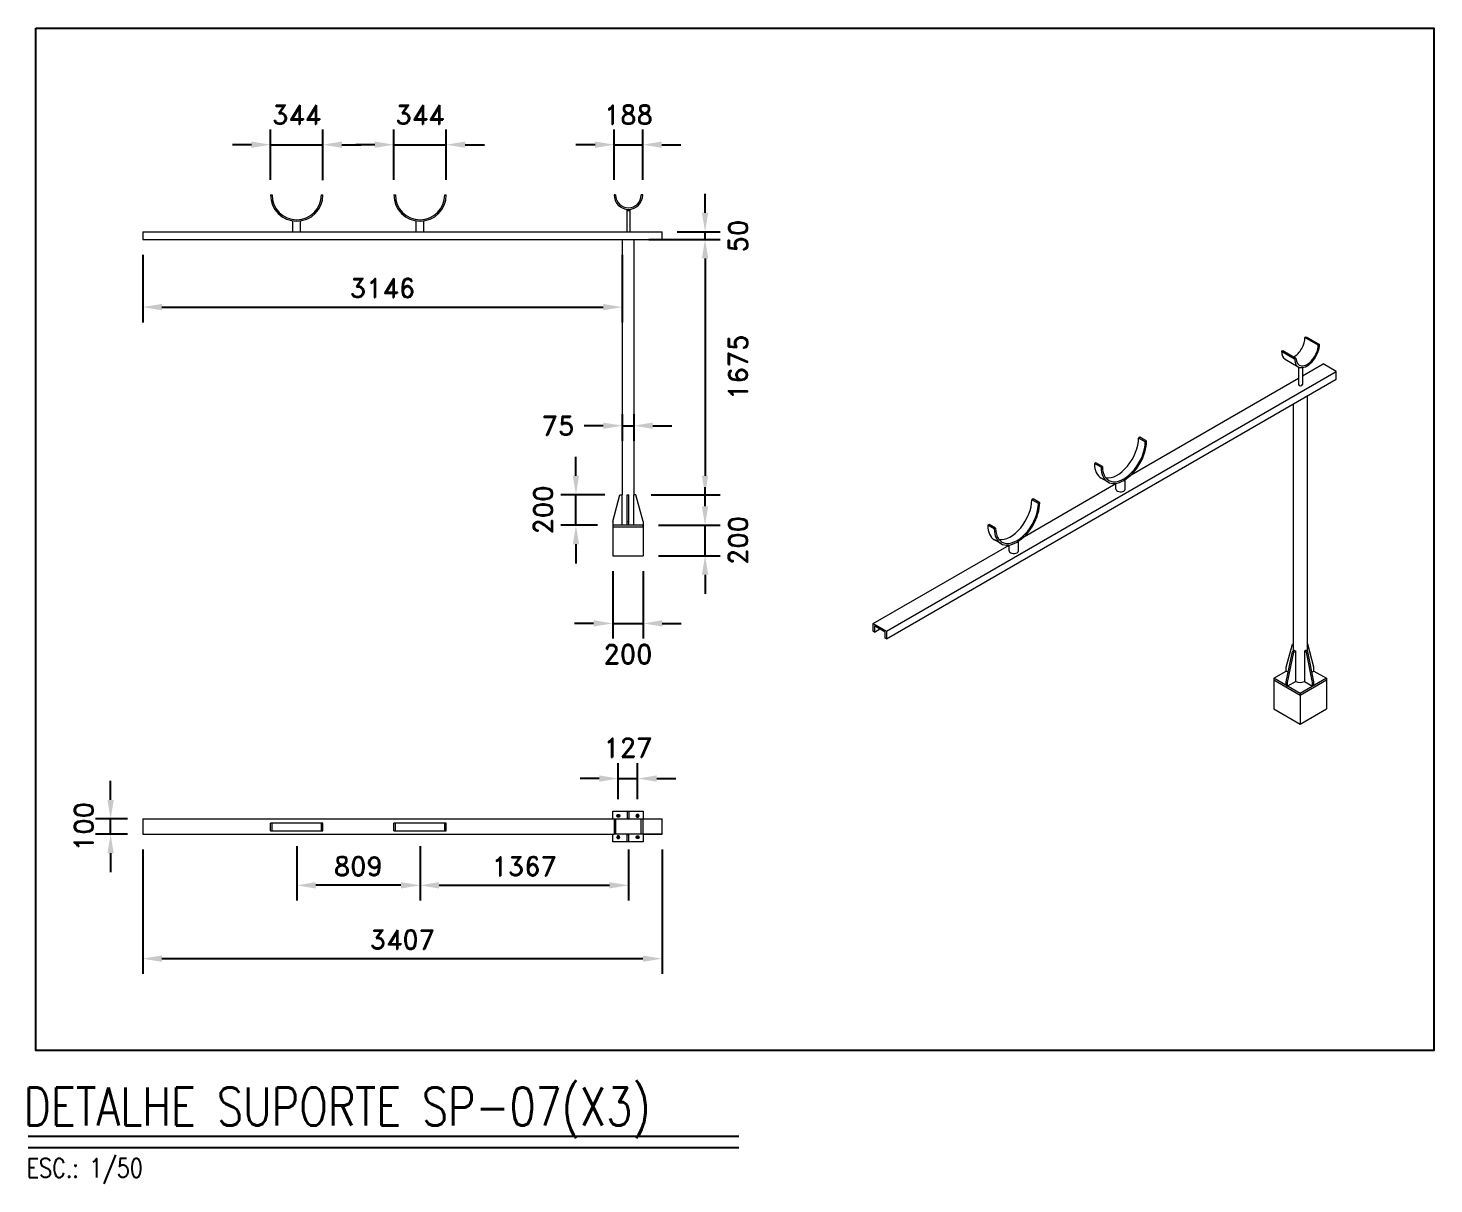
# Model space of a CAD drawing. Header units: millimetres. Extents: x -312439 to 477422, y -331570 to 212570.
# Drawn here: x 459589 to 468812, y 51820 to 59402 of the extents above; entities that cross this region are included whole.
import ezdxf
from ezdxf.enums import TextEntityAlignment as Align

# ---------------------------------------------------------------- set-up
doc = ezdxf.new("R2010")
doc.units = ezdxf.units.MM
for name, color, linetype in [('1', 7, 'Continuous'), ('2', 2, 'Continuous'), ('4', 4, 'Continuous')]:
    doc.layers.add(name, color=color, linetype=linetype)
doc.styles.add('ROMAND', font='ROMAND.SHX')
doc.styles.add('ROMANS', font='romans.shx', dxfattribs={"height": 187.5})
doc.dimstyles.new('1-50 (MILIMETRO)', dxfattribs={"dimscale": 0, "dimtxt": 125, "dimasz": 125, "dimexe": 100, "dimexo": 100, "dimgap": 50, "dimtad": 0, "dimdec": 0, "dimzin": 0, "dimdsep": 46, "dimtxsty": 'ROMAND', "dimcen": -390, "dimclrd": 1, "dimclre": 1, "dimclrt": 3, "dimadec": 0, "dimazin": 0, "dimtfac": 1, "dimtdec": 0, "dimtix": 1, "dimtmove": 2, "dimatfit": 2, "dimfxl": 1, "dimtvp": 1, "dimtolj": 1, "dimtzin": 0, "dimarcsym": 0})

# ---------------------------------------------------------------- blocks, each defined once
blk = doc.blocks.new('*D397')
at = {"color": 1, "lineweight": -2, "transparency": 16777216}
for p, q in [((461179.3, 58407.2), (461179.3, 58737.1)), ((461523.1, 58405.5), (461523.1, 58737.1)), ((461054.3, 58637.1), (460929.3, 58637.1)), ((461179.3, 58637.1), (461523.1, 58637.1)), ((461648.1, 58637.1), (461773.1, 58637.1))]:
    blk.add_line(p, q, dxfattribs=at)
at = {"color": 1, "transparency": 16777216}
for points in [[(461054.3, 58657.9), (461054.3, 58616.2), (461179.3, 58637.1)], [(461648.1, 58657.9), (461648.1, 58616.2), (461523.1, 58637.1)]]:
    blk.add_solid(points, dxfattribs=at)
at = {"layer": 'Defpoints', "color": 0, "transparency": 16777216}
for p in [(461523.1, 58637.1), (461179.3, 58307.2), (461523.1, 58305.5)]:
    blk.add_point(p, dxfattribs=at)
at = {"color": 3, "transparency": 16777216, "insert": (461351.2, 58833.7), "char_height": 125, "attachment_point": 5, "style": 'ROMAND'}
blk.add_mtext('\\A1;344', dxfattribs=at)
blk = doc.blocks.new('*D398')
at = {"color": 1, "lineweight": -2, "transparency": 16777216}
for p, q in [((461988.5, 58407.2), (461988.5, 58737.1)), ((462332.3, 58407.2), (462332.3, 58737.1)), ((461863.5, 58637.1), (461738.5, 58637.1)), ((461988.5, 58637.1), (462332.3, 58637.1)), ((462457.3, 58637.1), (462582.3, 58637.1))]:
    blk.add_line(p, q, dxfattribs=at)
at = {"color": 1, "transparency": 16777216}
for points in [[(461863.5, 58657.9), (461863.5, 58616.2), (461988.5, 58637.1)], [(462457.3, 58657.9), (462457.3, 58616.2), (462332.3, 58637.1)]]:
    blk.add_solid(points, dxfattribs=at)
at = {"layer": 'Defpoints', "color": 0, "transparency": 16777216}
for p in [(462332.3, 58637.1), (461988.5, 58307.2), (462332.3, 58307.2)]:
    blk.add_point(p, dxfattribs=at)
at = {"color": 3, "transparency": 16777216, "insert": (462160.4, 58833.7), "char_height": 125, "attachment_point": 5, "style": 'ROMAND'}
blk.add_mtext('\\A1;344', dxfattribs=at)
blk = doc.blocks.new('*D399')
at = {"color": 1, "lineweight": -2, "transparency": 16777216}
for p, q in [((463433.3, 58407.2), (463433.3, 58737.1)), ((463621.6, 58407.2), (463621.6, 58737.1)), ((463308.3, 58637.1), (463183.3, 58637.1)), ((463433.3, 58637.1), (463621.6, 58637.1)), ((463746.6, 58637.1), (463871.6, 58637.1))]:
    blk.add_line(p, q, dxfattribs=at)
at = {"color": 1, "transparency": 16777216}
for points in [[(463308.3, 58657.9), (463308.3, 58616.2), (463433.3, 58637.1)], [(463746.6, 58657.9), (463746.6, 58616.2), (463621.6, 58637.1)]]:
    blk.add_solid(points, dxfattribs=at)
at = {"layer": 'Defpoints', "color": 0, "transparency": 16777216}
for p in [(463621.6, 58637.1), (463433.3, 58307.2), (463621.6, 58307.2)]:
    blk.add_point(p, dxfattribs=at)
at = {"color": 3, "transparency": 16777216, "insert": (463527.4, 58833.7), "char_height": 125, "attachment_point": 5, "style": 'ROMAND'}
blk.add_mtext('\\A1;188', dxfattribs=at)
blk = doc.blocks.new('*D400')
at = {"color": 1, "lineweight": -2, "transparency": 16777216}
for p, q in [((464030.2, 58190.7), (464030.2, 58315.7)), ((463848, 58065.7), (464130.2, 58065.7)), ((463848, 58015.7), (464130.2, 58015.7)), ((464030.2, 58015.7), (464030.2, 58065.7)), ((464030.2, 57890.7), (464030.2, 57765.7))]:
    blk.add_line(p, q, dxfattribs=at)
at = {"color": 1, "transparency": 16777216}
for points in [[(464009.4, 58190.7), (464051, 58190.7), (464030.2, 58065.7)], [(464009.4, 57890.7), (464051, 57890.7), (464030.2, 58015.7)]]:
    blk.add_solid(points, dxfattribs=at)
at = {"layer": 'Defpoints', "color": 0, "transparency": 16777216}
for p in [(463748, 58065.7), (463748, 58015.7), (464030.2, 58065.7)]:
    blk.add_point(p, dxfattribs=at)
at = {"color": 3, "transparency": 16777216, "insert": (464246.7, 58037.7), "char_height": 125, "attachment_point": 5, "rotation": 90, "style": 'ROMAND'}
blk.add_mtext('\\A1;50', dxfattribs=at)
blk = doc.blocks.new('*D401')
at = {"color": 1, "lineweight": -2, "transparency": 16777216}
for p, q in [((460341.4, 57915.7), (460341.4, 57471.7)), ((463486.9, 57915.7), (463486.9, 57471.7)), ((460466.4, 57571.7), (463361.9, 57571.7))]:
    blk.add_line(p, q, dxfattribs=at)
at = {"color": 1, "transparency": 16777216}
for points in [[(460466.4, 57592.6), (460466.4, 57550.9), (460341.4, 57571.7)], [(463361.9, 57592.6), (463361.9, 57550.9), (463486.9, 57571.7)]]:
    blk.add_solid(points, dxfattribs=at)
at = {"layer": 'Defpoints', "color": 0, "transparency": 16777216}
for p in [(460341.4, 58015.7), (463486.9, 58015.7), (463486.9, 57571.7)]:
    blk.add_point(p, dxfattribs=at)
at = {"color": 3, "transparency": 16777216, "insert": (461914.2, 57696.7), "char_height": 125, "attachment_point": 5, "style": 'ROMAND'}
blk.add_mtext('\\A1;3146', dxfattribs=at)
blk = doc.blocks.new('*D402')
at = {"color": 1, "lineweight": -2, "transparency": 16777216}
for p, q in [((463486.9, 56868.6), (463486.9, 56693.5)), ((463561.9, 56868.6), (463561.9, 56693.5)), ((463361.9, 56793.5), (463236.9, 56793.5)), ((463486.9, 56793.5), (463561.9, 56793.5)), ((463686.9, 56793.5), (463811.9, 56793.5))]:
    blk.add_line(p, q, dxfattribs=at)
at = {"color": 1, "transparency": 16777216}
for points in [[(463361.9, 56814.3), (463361.9, 56772.6), (463486.9, 56793.5)], [(463686.9, 56814.3), (463686.9, 56772.6), (463561.9, 56793.5)]]:
    blk.add_solid(points, dxfattribs=at)
at = {"layer": 'Defpoints', "color": 0, "transparency": 16777216}
for p in [(463486.9, 56968.6), (463561.9, 56968.6), (463561.9, 56793.5)]:
    blk.add_point(p, dxfattribs=at)
at = {"color": 3, "transparency": 16777216, "insert": (463066, 56793.5), "char_height": 125, "attachment_point": 5, "style": 'ROMAND'}
blk.add_mtext('\\A1;75', dxfattribs=at)
blk = doc.blocks.new('*D403')
at = {"color": 1, "lineweight": -2, "transparency": 16777216}
for p, q in [((463661.9, 58015.7), (464130.2, 58015.7)), ((464030.2, 57890.7), (464030.2, 56465.5)), ((463676.9, 56340.5), (464130.2, 56340.5))]:
    blk.add_line(p, q, dxfattribs=at)
at = {"color": 1, "transparency": 16777216}
for points in [[(464009.4, 57890.7), (464051, 57890.7), (464030.2, 58015.7)], [(464009.4, 56465.5), (464051, 56465.5), (464030.2, 56340.5)]]:
    blk.add_solid(points, dxfattribs=at)
at = {"layer": 'Defpoints', "color": 0, "transparency": 16777216}
for p in [(463561.9, 58015.7), (463576.9, 56340.5), (464030.2, 56340.5)]:
    blk.add_point(p, dxfattribs=at)
at = {"color": 3, "transparency": 16777216, "insert": (464246.7, 57178.1), "char_height": 125, "attachment_point": 5, "rotation": 90, "style": 'ROMAND'}
blk.add_mtext('\\A1;1675', dxfattribs=at)
blk = doc.blocks.new('*D390')
at = {"color": 1, "lineweight": -2, "transparency": 16777216}
for p, q in [((464030.2, 56265.5), (464030.2, 56390.5)), ((463724.4, 56140.5), (464130.2, 56140.5)), ((464030.2, 55940.5), (464030.2, 56140.5)), ((463724.4, 55940.5), (464130.2, 55940.5)), ((464030.2, 55815.5), (464030.2, 55690.5))]:
    blk.add_line(p, q, dxfattribs=at)
at = {"color": 1, "transparency": 16777216}
for points in [[(464009.4, 56265.5), (464051, 56265.5), (464030.2, 56140.5)], [(464009.4, 55815.5), (464051, 55815.5), (464030.2, 55940.5)]]:
    blk.add_solid(points, dxfattribs=at)
at = {"layer": 'Defpoints', "color": 0, "transparency": 16777216}
for p in [(463624.4, 56140.5), (464030.2, 56140.5), (463624.4, 55940.5)]:
    blk.add_point(p, dxfattribs=at)
at = {"color": 3, "transparency": 16777216, "insert": (464246.7, 56040.5), "char_height": 125, "attachment_point": 5, "rotation": 90, "style": 'ROMAND'}
blk.add_mtext('\\A1;200', dxfattribs=at)
blk = doc.blocks.new('*D391')
at = {"color": 1, "lineweight": -2, "transparency": 16777216}
for p, q in [((463183.2, 56465.5), (463183.2, 56590.5)), ((463371.9, 56340.5), (463083.2, 56340.5)), ((463183.2, 56140.5), (463183.2, 56340.5)), ((463324.4, 56140.5), (463083.2, 56140.5)), ((463183.2, 56015.5), (463183.2, 55890.5))]:
    blk.add_line(p, q, dxfattribs=at)
at = {"color": 1, "transparency": 16777216}
for points in [[(463162.3, 56465.5), (463204, 56465.5), (463183.2, 56340.5)], [(463162.3, 56015.5), (463204, 56015.5), (463183.2, 56140.5)]]:
    blk.add_solid(points, dxfattribs=at)
at = {"layer": 'Defpoints', "color": 0, "transparency": 16777216}
for p in [(463183.2, 56340.5), (463471.9, 56340.5), (463424.4, 56140.5)]:
    blk.add_point(p, dxfattribs=at)
at = {"color": 3, "transparency": 16777216, "insert": (462967.9, 56240.5), "char_height": 125, "attachment_point": 5, "rotation": 90, "style": 'ROMAND'}
blk.add_mtext('\\A1;200', dxfattribs=at)
blk = doc.blocks.new('*D392')
at = {"color": 1, "lineweight": -2, "transparency": 16777216}
for p, q in [((463424.4, 55840.5), (463424.4, 55396.8)), ((463624.4, 55840.5), (463624.4, 55396.8)), ((463299.4, 55496.8), (463174.4, 55496.8)), ((463424.4, 55496.8), (463624.4, 55496.8)), ((463749.4, 55496.8), (463874.4, 55496.8))]:
    blk.add_line(p, q, dxfattribs=at)
at = {"color": 1, "transparency": 16777216}
for points in [[(463299.4, 55517.7), (463299.4, 55476), (463424.4, 55496.8)], [(463749.4, 55517.7), (463749.4, 55476), (463624.4, 55496.8)]]:
    blk.add_solid(points, dxfattribs=at)
at = {"layer": 'Defpoints', "color": 0, "transparency": 16777216}
for p in [(463424.4, 55940.5), (463624.4, 55940.5), (463624.4, 55496.8)]:
    blk.add_point(p, dxfattribs=at)
at = {"color": 3, "transparency": 16777216, "insert": (463524.4, 55295), "char_height": 125, "attachment_point": 5, "style": 'ROMAND'}
blk.add_mtext('\\A1;200', dxfattribs=at)
blk = doc.blocks.new('*D393')
at = {"color": 1, "lineweight": -2, "transparency": 16777216}
for p, q in [((460130.3, 54339), (460130.3, 54464)), ((460241.4, 54214), (460030.3, 54214)), ((460130.3, 54114), (460130.3, 54214)), ((460241.4, 54114), (460030.3, 54114)), ((460130.3, 53989), (460130.3, 53864))]:
    blk.add_line(p, q, dxfattribs=at)
at = {"color": 1, "transparency": 16777216}
for points in [[(460109.4, 54339), (460151.1, 54339), (460130.3, 54214)], [(460109.4, 53989), (460151.1, 53989), (460130.3, 54114)]]:
    blk.add_solid(points, dxfattribs=at)
at = {"layer": 'Defpoints', "color": 0, "transparency": 16777216}
for p in [(460130.3, 54214), (460341.4, 54214), (460341.4, 54114)]:
    blk.add_point(p, dxfattribs=at)
at = {"color": 3, "transparency": 16777216, "insert": (459954.2, 54164), "char_height": 125, "attachment_point": 5, "rotation": 90, "style": 'ROMAND'}
blk.add_mtext('\\A1;100', dxfattribs=at)
blk = doc.blocks.new('*D394')
at = {"color": 1, "lineweight": -2, "transparency": 16777216}
for p, q in [((463461, 54343.2), (463461, 54578.9)), ((463587.8, 54343.2), (463587.8, 54578.9)), ((463336, 54478.9), (463211, 54478.9)), ((463461, 54478.9), (463587.8, 54478.9)), ((463712.8, 54478.9), (463837.8, 54478.9))]:
    blk.add_line(p, q, dxfattribs=at)
at = {"color": 1, "transparency": 16777216}
for points in [[(463336, 54499.7), (463336, 54458.1), (463461, 54478.9)], [(463712.8, 54499.7), (463712.8, 54458.1), (463587.8, 54478.9)]]:
    blk.add_solid(points, dxfattribs=at)
at = {"layer": 'Defpoints', "color": 0, "transparency": 16777216}
for p in [(463587.8, 54478.9), (463461, 54243.2), (463587.8, 54243.2)]:
    blk.add_point(p, dxfattribs=at)
at = {"color": 3, "transparency": 16777216, "insert": (463524.4, 54682), "char_height": 125, "attachment_point": 5, "style": 'ROMAND'}
blk.add_mtext('\\A1;127', dxfattribs=at)
blk = doc.blocks.new('*D395')
at = {"color": 1, "lineweight": -2, "transparency": 16777216}
for p, q in [((461351.2, 54035.3), (461351.2, 53678.6)), ((462160.4, 54035.2), (462160.4, 53678.6)), ((462035.4, 53778.6), (461476.2, 53778.6))]:
    blk.add_line(p, q, dxfattribs=at)
at = {"color": 1, "transparency": 16777216}
for points in [[(461476.2, 53799.4), (461476.2, 53757.7), (461351.2, 53778.6)], [(462035.4, 53799.4), (462035.4, 53757.7), (462160.4, 53778.6)]]:
    blk.add_solid(points, dxfattribs=at)
at = {"layer": 'Defpoints', "color": 0, "transparency": 16777216}
for p in [(461351.2, 54135.3), (462160.4, 54135.2), (461351.2, 53778.6)]:
    blk.add_point(p, dxfattribs=at)
at = {"color": 3, "transparency": 16777216, "insert": (461755.8, 53903.6), "char_height": 125, "attachment_point": 5, "style": 'ROMAND'}
blk.add_mtext('\\A1;809', dxfattribs=at)
blk = doc.blocks.new('*D297')
at = {"color": 1, "lineweight": -2, "transparency": 16777216}
for p, q in [((462160.4, 54035.2), (462160.4, 53678.6)), ((463527.4, 54014), (463527.4, 53678.6)), ((462285.4, 53778.6), (463402.4, 53778.6))]:
    blk.add_line(p, q, dxfattribs=at)
at = {"color": 1, "transparency": 16777216}
for points in [[(462285.4, 53799.4), (462285.4, 53757.7), (462160.4, 53778.6)], [(463402.4, 53799.4), (463402.4, 53757.7), (463527.4, 53778.6)]]:
    blk.add_solid(points, dxfattribs=at)
at = {"layer": 'Defpoints', "color": 0, "transparency": 16777216}
for p in [(462160.4, 54135.2), (463527.4, 54114), (463527.4, 53778.6)]:
    blk.add_point(p, dxfattribs=at)
at = {"color": 3, "transparency": 16777216, "insert": (462843.9, 53903.6), "char_height": 125, "attachment_point": 5, "style": 'ROMAND'}
blk.add_mtext('\\A1;1367', dxfattribs=at)
blk = doc.blocks.new('*D396')
at = {"color": 1, "lineweight": -2, "transparency": 16777216}
for p, q in [((460341.4, 54014), (460341.4, 53197.4)), ((463748, 54014), (463748, 53197.4)), ((460466.4, 53297.4), (463623, 53297.4))]:
    blk.add_line(p, q, dxfattribs=at)
at = {"color": 1, "transparency": 16777216}
for points in [[(460466.4, 53318.2), (460466.4, 53276.6), (460341.4, 53297.4)], [(463623, 53318.2), (463623, 53276.6), (463748, 53297.4)]]:
    blk.add_solid(points, dxfattribs=at)
at = {"layer": 'Defpoints', "color": 0, "transparency": 16777216}
for p in [(460341.4, 54114), (463748, 54114), (463748, 53297.4)]:
    blk.add_point(p, dxfattribs=at)
at = {"color": 3, "transparency": 16777216, "insert": (462044.7, 53422.4), "char_height": 125, "attachment_point": 5, "style": 'ROMAND'}
blk.add_mtext('\\A1;3407', dxfattribs=at)

msp = doc.modelspace()

# ---------------------------------------------------------------- linework, layer by layer
at = {"color": 3, "linetype": 'Continuous', "lineweight": 0, "extrusion": (0, 1, 0)}
for p, q in [((461179.32, 58307.176), (461189.32, 58307.176)), ((461513.12, 58307.176), (461523.12, 58307.176)), ((461988.47, 58307.176), (461998.47, 58307.176)), ((462322.27, 58307.176), (462332.27, 58307.176)), ((463443.268, 58307.19), (463433.268, 58307.19)), ((463621.568, 58307.19), (463611.568, 58307.19)), ((463517.418, 58213.572), (463517.418, 58065.676)), ((463537.418, 58203.04), (463517.418, 58203.04)), ((463537.418, 58213.572), (463537.418, 58065.676)), ((461326.22, 58065.676), (461326.22, 58137.104)), ((461376.22, 58065.676), (461376.22, 58137.104)), ((462135.37, 58065.676), (462135.37, 58137.104)), ((462185.37, 58065.676), (462185.37, 58137.104)), ((460341.393, 58065.676), (460341.393, 58015.676)), ((460341.393, 58065.676), (463748.024, 58065.676)), ((460341.393, 58015.676), (463748.024, 58015.676)), ((463486.924, 58015.676), (463486.924, 56340.516)), ((463561.924, 58015.676), (463561.924, 56340.516)), ((463748.024, 58015.676), (463748.024, 58065.676)), ((463424.424, 56165.516), (463471.924, 56340.516)), ((463471.924, 56340.516), (463487.259, 56340.516)), ((463487.259, 56140.516), (463487.259, 56340.516)), ((463519.424, 56140.516), (463519.424, 56340.516)), ((463519.424, 56340.516), (463529.424, 56340.516)), ((463529.424, 56140.516), (463529.424, 56340.516)), ((463576.924, 56340.516), (463561.59, 56340.516)), ((463561.59, 56340.516), (463561.59, 56140.516)), ((463624.424, 56165.516), (463576.924, 56340.516)), ((463424.424, 56165.516), (463424.424, 55940.516)), ((463519.424, 56165.516), (463529.424, 56165.516)), ((463624.424, 56165.516), (463624.424, 55940.516)), ((463624.424, 56140.516), (463424.424, 56140.516)), ((463424.424, 56130.516), (463624.424, 56130.516)), ((463624.424, 56130.516), (463624.424, 56140.516)), ((463424.424, 55940.516), (463624.424, 55940.516))]:
    msp.add_line(p, q, dxfattribs=at)
at = {"color": 3, "linetype": 'Continuous', "lineweight": 0, "extrusion": (1.66533e-16, 0.816497, 0.57735)}
for p, q in [((467966.157, 57371.779), (467974.817, 57376.779)), ((468052.759, 57321.779), (467966.157, 57371.779)), ((467974.817, 57376.779), (468061.419, 57326.779)), ((467811.744, 57282.629), (467820.404, 57287.629)), ((467811.744, 57282.629), (467898.347, 57232.629)), ((467820.404, 57287.629), (467907.007, 57237.629)), ((468061.419, 57326.779), (468052.759, 57321.779)), ((467835.626, 57229.843), (467922.228, 57179.843)), ((467907.007, 57237.629), (467898.347, 57232.629)), ((467948.829, 57120.262), (468084.331, 57198.494)), ((468170.934, 57148.494), (468084.331, 57198.494)), ((465220.704, 55445.178), (468170.934, 57148.494)), ((465220.704, 55395.178), (468170.934, 57098.494)), ((466825.66, 56471.799), (467924.334, 57106.12)), ((467924.334, 57178.712), (467924.334, 57063.191)), ((467948.829, 57174.721), (467948.829, 57063.191)), ((468170.934, 57098.494), (468170.934, 57148.494)), ((467888.061, 56935.177), (467888.061, 55315.017)), ((467979.917, 56988.21), (467979.917, 55315.017)), ((466883.19, 56717.719), (466874.529, 56712.719)), ((466917.831, 56687.719), (466874.529, 56712.719)), ((466926.491, 56692.719), (466883.19, 56717.719)), ((466917.831, 56687.719), (466926.491, 56692.719)), ((466594.11, 56550.819), (466585.45, 56545.819)), ((466628.751, 56520.819), (466585.45, 56545.819)), ((466637.412, 56525.819), (466594.11, 56550.819)), ((466628.751, 56520.819), (466637.412, 56525.819)), ((466672.354, 56424.441), (466629.053, 56449.441)), ((466124.886, 56067.208), (466725.352, 56413.887)), ((466725.352, 56377.769), (466725.352, 56415.635)), ((466786.589, 56377.769), (466786.589, 56440.359)), ((466182.438, 56313.148), (466173.778, 56308.148)), ((466217.079, 56283.148), (466173.778, 56308.148)), ((466225.739, 56288.148), (466182.438, 56313.148)), ((466217.079, 56283.148), (466225.739, 56288.148)), ((465893.359, 56146.248), (465884.698, 56141.248)), ((465928, 56116.248), (465884.698, 56141.248)), ((465936.66, 56121.248), (465893.359, 56146.248)), ((465928, 56116.248), (465936.66, 56121.248)), ((465134.102, 55495.178), (466024.6, 56009.307)), ((465971.603, 56019.87), (465928.301, 56044.87)), ((466024.6, 55973.198), (466024.6, 56011.064)), ((466085.837, 55973.198), (466085.837, 56035.788)), ((465134.102, 55495.178), (465220.704, 55445.178)), ((465134.102, 55445.178), (465134.102, 55495.178)), ((465142.762, 55440.178), (465134.102, 55445.178)), ((465212.044, 55440.178), (465142.762, 55480.178)), ((465142.762, 55480.178), (465142.762, 55440.178)), ((465142.762, 55440.178), (465177.403, 55460.178)), ((465212.044, 55400.178), (465212.044, 55440.178)), ((465220.704, 55445.178), (465220.704, 55395.178)), ((465220.704, 55395.178), (465212.044, 55400.178)), ((467843.056, 55209.034), (467884.193, 55360.284)), ((467888.061, 55362.517), (467884.193, 55360.284)), ((467884.193, 55360.284), (467888.061, 55358.05)), ((467983.786, 55360.284), (467979.917, 55362.517)), ((467983.786, 55360.284), (467979.917, 55358.05)), ((468024.922, 55209.034), (467983.786, 55360.284)), ((467843.056, 55114.034), (467884.193, 55312.784)), ((467851.717, 55109.034), (467892.853, 55307.784)), ((467884.193, 55312.784), (467897.473, 55320.451)), ((467884.193, 55312.784), (467892.853, 55307.784)), ((467892.853, 55307.784), (467906.133, 55315.451)), ((467906.133, 55115.451), (467906.133, 55315.451)), ((467975.125, 55307.784), (467961.845, 55315.451)), ((467961.845, 55315.451), (467961.845, 55115.451)), ((467983.786, 55312.784), (467970.505, 55320.451)), ((467975.125, 55307.784), (467983.786, 55312.784)), ((468016.262, 55109.034), (467975.125, 55307.784)), ((468024.922, 55114.034), (467983.786, 55312.784)), ((467760.784, 55136.534), (467843.056, 55184.034)), ((467843.056, 55184.034), (467843.056, 55209.034)), ((467855.998, 55176.562), (467843.056, 55184.034)), ((468011.98, 55176.562), (468024.922, 55184.034)), ((468024.922, 55184.034), (468024.922, 55209.034)), ((468024.922, 55184.034), (468107.194, 55136.534)), ((467760.784, 55136.534), (467760.784, 54936.534)), ((467933.989, 55036.534), (467760.784, 55136.534)), ((467760.784, 55126.534), (467933.989, 55026.534)), ((467843.056, 55114.034), (467851.717, 55109.034)), ((467843.056, 55089.034), (467843.056, 55114.034)), ((467843.056, 55089.034), (467851.717, 55084.034)), ((467906.133, 55115.451), (467851.717, 55084.034)), ((467851.717, 55084.034), (467851.717, 55109.034)), ((468107.194, 55136.534), (467933.989, 55036.534)), ((467933.989, 55026.534), (468107.194, 55126.534)), ((467961.845, 55115.451), (468016.262, 55084.034)), ((468016.262, 55109.034), (468024.922, 55114.034)), ((468016.262, 55084.034), (468016.262, 55109.034)), ((468024.922, 55089.034), (468024.922, 55114.034)), ((468107.194, 55136.534), (468107.194, 54936.534)), ((467933.989, 55036.534), (467933.989, 54836.534)), ((467760.784, 54936.534), (467933.989, 54836.534)), ((467933.989, 54836.534), (468107.194, 54936.534))]:
    msp.add_line(p, q, dxfattribs=at)
at = {"color": 3, "linetype": 'Continuous', "lineweight": 0}
for p, q in [((463424.424, 54214.04), (463424.424, 54264.04)), ((463424.424, 54264.04), (463624.424, 54264.04)), ((463519.424, 54264.04), (463519.424, 54214.04)), ((463529.424, 54264.04), (463529.424, 54214.04)), ((463624.424, 54264.04), (463624.424, 54214.04)), ((460341.393, 54214.04), (460341.393, 54114.04)), ((460341.393, 54214.04), (463433.268, 54214.04)), ((461523.12, 54185.253), (461179.32, 54185.253)), ((461179.32, 54135.253), (461179.32, 54185.253)), ((461189.32, 54135.253), (461189.32, 54185.253)), ((461513.12, 54135.253), (461513.12, 54185.253)), ((461523.12, 54135.253), (461523.12, 54185.253)), ((462332.27, 54185.244), (461988.47, 54185.244)), ((461988.47, 54135.244), (461988.47, 54185.244)), ((461998.47, 54135.244), (461998.47, 54185.244)), ((462322.27, 54135.244), (462322.27, 54185.244)), ((462332.27, 54135.244), (462332.27, 54185.244)), ((463433.268, 54214.04), (463433.268, 54114.04)), ((463433.268, 54214.04), (463748.024, 54214.04)), ((463443.268, 54214.04), (463443.268, 54114.04)), ((463529.424, 54216.54), (463519.424, 54216.54)), ((463611.568, 54114.04), (463611.568, 54214.04)), ((463621.568, 54214.04), (463621.568, 54114.04)), ((463748.024, 54114.04), (463748.024, 54214.04)), ((460341.393, 54114.04), (463433.268, 54114.04)), ((461179.32, 54135.253), (461523.12, 54135.253)), ((461189.32, 54135.253), (461513.12, 54135.253)), ((461988.47, 54135.244), (462332.27, 54135.244)), ((461998.47, 54135.244), (462322.27, 54135.244)), ((463424.424, 54064.04), (463424.424, 54114.04)), ((463624.424, 54064.04), (463424.424, 54064.04)), ((463748.024, 54114.04), (463433.268, 54114.04)), ((463519.424, 54064.04), (463519.424, 54114.04)), ((463519.424, 54111.54), (463529.424, 54111.54)), ((463529.424, 54064.04), (463529.424, 54114.04)), ((463621.568, 54114.04), (463748.024, 54114.04)), ((463624.424, 54114.04), (463624.424, 54064.04))]:
    msp.add_line(p, q, dxfattribs=at)
msp.add_lwpolyline([(459640.391, 59401.916), (468811.714, 59401.916), (468811.714, 52695.962), (459640.391, 52695.962)], close=True)
for centre, radius in [((463461.029, 54234.453), 8.699), ((463461.029, 54234.453), 5.444), ((463587.82, 54234.453), 8.699), ((463587.82, 54234.453), 5.444), ((463461.029, 54093.627), 8.699), ((463461.029, 54093.627), 5.444), ((463587.82, 54093.627), 8.699), ((463587.82, 54093.627), 5.444)]:
    msp.add_circle(centre, radius, dxfattribs=at)
for centre, radius, start, end in [((461351.22, 58307.176), 171.9, 180, 270), ((461351.22, 58307.176), 161.9, 180, 0), ((461351.22, 58307.176), 171.9, 270, 0), ((462160.37, 58307.176), 171.9, 180, 359.9999824), ((462160.37, 58307.176), 161.9, 180, 0), ((463527.418, 58307.19), 94.15, 180, 0), ((463527.418, 58307.19), 84.15, 180, 0), ((463587.82, 54234.453), 8.699, 30, 90)]:
    msp.add_arc(centre, radius, start, end, dxfattribs=at)
for centre, major_axis, start_param, end_param in [((467893.28, 57329.704), (-51.531, -89.255), 0.78539816, 2.35619449), ((467893.28, 57329.704), (-57.655, -99.861), 5.49778714, 6.28318531), ((467979.883, 57279.704), (-57.655, -99.861), 5.49778714, 8.6393798), ((467979.883, 57279.704), (-51.531, -89.255), 5.49778714, 8.6393798), ((467936.582, 57063.191), (-12.247, 0), 0, 3.14159265), ((466777.621, 56606.769), (-99.143, -171.721), 5.49778714, 8.6393798), ((466734.32, 56631.769), (-99.143, -171.721), 0.22015167, 2.35619449), ((466777.621, 56606.769), (-105.267, -182.327), 0.78539816, 2.35619449), ((466734.32, 56631.769), (105.267, 182.327), 2.35619449, 3.14159265), ((466777.621, 56606.769), (-105.267, -182.327), 5.49778714, 7.06858347), ((466755.971, 56377.769), (30.619, 0), 3.14159265, 5.49778714), ((466755.971, 56377.769), (30.619, 0), 5.49778714, 6.28318531), ((466076.869, 56202.198), (-99.143, -171.721), 5.49778714, 8.6393798), ((466033.568, 56227.198), (-99.143, -171.721), 0.22015167, 2.35619449), ((466076.869, 56202.198), (-105.267, -182.327), 0.78539816, 2.35619449), ((466033.568, 56227.198), (105.267, 182.327), 2.35619449, 3.14159265), ((466076.869, 56202.198), (-105.267, -182.327), 5.49778714, 7.06858347), ((466055.219, 55973.198), (30.619, 0), 3.14159265, 5.49778714), ((466055.219, 55973.198), (30.619, 0), 5.49778714, 6.28318531), ((467933.989, 55336.534), (45.928, 0), 3.79325923, 4.06072241), ((467933.989, 55336.534), (-45.928, 0), 2.2224629, 2.48992608), ((467933.989, 55136.534), (45.928, 0), 4.06072241, 5.36405555)]:
    msp.add_ellipse(centre, major_axis=major_axis, ratio=0.57735027, start_param=start_param, end_param=end_param, dxfattribs=at)
for points in [[(463450.984, 54234.453), (463452.329, 54236.784), (463453.495, 54238.802)], [(463453.495, 54230.103), (463452.329, 54232.122), (463450.984, 54234.453)], [(463453.495, 54238.802), (463454.66, 54240.821), (463456.006, 54243.152)], [(463456.006, 54225.753), (463454.66, 54228.084), (463453.495, 54230.103)], [(463456.006, 54243.152), (463458.698, 54243.152), (463461.029, 54243.152)], [(463461.029, 54243.152), (463463.36, 54243.152), (463466.051, 54243.152)], [(463466.051, 54243.152), (463467.397, 54240.821), (463468.562, 54238.802)], [(463468.562, 54230.103), (463467.397, 54228.084), (463466.051, 54225.753)], [(463468.562, 54238.802), (463469.728, 54236.784), (463471.074, 54234.453)], [(463471.074, 54234.453), (463469.728, 54232.122), (463468.562, 54230.103)], [(463580.287, 54238.802), (463579.121, 54236.784), (463577.775, 54234.453)], [(463577.775, 54234.453), (463579.121, 54232.122), (463580.287, 54230.103)], [(463582.798, 54243.152), (463581.452, 54240.821), (463580.287, 54238.802)], [(463580.287, 54230.103), (463581.452, 54228.084), (463582.798, 54225.753)], [(463587.82, 54243.152), (463585.489, 54243.152), (463582.798, 54243.152)], [(463592.843, 54243.152), (463590.151, 54243.152), (463587.82, 54243.152)], [(463595.354, 54238.802), (463594.189, 54240.821), (463592.843, 54243.152)], [(463592.843, 54225.753), (463594.189, 54228.084), (463595.354, 54230.103)], [(463597.865, 54234.453), (463596.519, 54236.784), (463595.354, 54238.802)], [(463595.354, 54230.103), (463596.519, 54232.122), (463597.865, 54234.453)], [(463461.029, 54225.753), (463458.698, 54225.753), (463456.006, 54225.753)], [(463466.051, 54225.753), (463463.36, 54225.753), (463461.029, 54225.753)], [(463582.798, 54225.753), (463585.489, 54225.753), (463587.82, 54225.753)], [(463587.82, 54225.753), (463590.151, 54225.753), (463592.843, 54225.753)], [(463453.495, 54097.977), (463452.329, 54095.958), (463450.984, 54093.627)], [(463450.984, 54093.627), (463452.329, 54091.296), (463453.495, 54089.278)], [(463456.006, 54102.327), (463454.66, 54099.996), (463453.495, 54097.977)], [(463453.495, 54089.278), (463454.66, 54087.259), (463456.006, 54084.928)], [(463461.029, 54102.327), (463458.698, 54102.327), (463456.006, 54102.327)], [(463456.006, 54084.928), (463458.698, 54084.928), (463461.029, 54084.928)], [(463466.051, 54102.327), (463463.36, 54102.327), (463461.029, 54102.327)], [(463461.029, 54084.928), (463463.36, 54084.928), (463466.051, 54084.928)], [(463468.562, 54097.977), (463467.397, 54099.996), (463466.051, 54102.327)], [(463466.051, 54084.928), (463467.397, 54087.259), (463468.562, 54089.278)], [(463471.074, 54093.627), (463469.728, 54095.958), (463468.562, 54097.977)], [(463468.562, 54089.278), (463469.728, 54091.296), (463471.074, 54093.627)], [(463577.775, 54093.627), (463579.121, 54095.958), (463580.287, 54097.977)], [(463580.287, 54089.278), (463579.121, 54091.296), (463577.775, 54093.627)], [(463580.287, 54097.977), (463581.452, 54099.996), (463582.798, 54102.327)], [(463582.798, 54084.928), (463581.452, 54087.259), (463580.287, 54089.278)], [(463582.798, 54102.327), (463585.489, 54102.327), (463587.82, 54102.327)], [(463587.82, 54084.928), (463585.489, 54084.928), (463582.798, 54084.928)], [(463587.82, 54102.327), (463590.151, 54102.327), (463592.843, 54102.327)], [(463592.843, 54084.928), (463590.151, 54084.928), (463587.82, 54084.928)], [(463592.843, 54102.327), (463594.189, 54099.996), (463595.354, 54097.977)], [(463595.354, 54089.278), (463594.189, 54087.259), (463592.843, 54084.928)], [(463595.354, 54097.977), (463596.519, 54095.958), (463597.865, 54093.627)], [(463597.865, 54093.627), (463596.519, 54091.296), (463595.354, 54089.278)]]:
    msp.add_rational_spline(points, [1, 1.0379548493, 1], degree=2, dxfattribs=at)
at = {"layer": '1', "color": 1}
msp.add_line((459589.135, 52058.436), (464252.561, 52058.436), dxfattribs=at)
at = {"layer": '2', "color": 2}
msp.add_line((459589.135, 52133.436), (464252.561, 52133.436), dxfattribs=at)

# ---------------------------------------------------------------- texts
at = {"layer": '2', "color": 2, "style": 'ROMANS', "width": 0.8}
msp.add_text('DETALHE SUPORTE SP-07(X3)', height=250, dxfattribs=at).set_placement((459558.621, 52327.138), align=Align.MIDDLE_LEFT)
at = {"layer": '4', "color": 4, "style": 'ROMANS', "width": 0.8}
msp.add_text('ESC.: 1/50', height=125, dxfattribs=at).set_placement((459579.135, 51924.079), align=Align.MIDDLE_LEFT)

# ---------------------------------------------------------------- dimensions: what is measured, and where the dimension line sits
for base, p1, p2, picture, middle in [((461523.112, 58637.054), (461179.32, 58307.176), (461523.112, 58305.463), '*D397', (461351.216, 58833.689)), ((462332.27, 58637.054), (461988.47, 58307.176), (462332.27, 58307.176), '*D398', (462160.37, 58833.689)), ((463621.568, 58637.054), (463433.268, 58307.19), (463621.568, 58307.19), '*D399', (463527.418, 58833.689)), ((463561.924, 56793.451), (463486.924, 56968.575), (463561.924, 56968.575), '*D402', (463065.987, 56793.451)), ((463624.424, 55496.846), (463424.424, 55940.516), (463624.424, 55940.516), '*D392', (463524.424, 55295.042)), ((463587.82, 54478.898), (463461.029, 54243.152), (463587.82, 54243.152), '*D394', (463524.424, 54682.025))]:
    dim = msp.add_linear_dim(base=base, p1=p1, p2=p2, dimstyle='1-50 (MILIMETRO)', override={"dimscale": 1})
    dim.commit()
    dim.dimension.update_dxf_attribs({"geometry": picture, "text_midpoint": middle, "dimtype": 160})
for base, p1, p2, picture, middle in [((464030.19, 58065.676), (463748.024, 58015.676), (463748.024, 58065.676), '*D400', (464246.733, 58037.733)), ((464030.19, 56340.516), (463561.924, 58015.676), (463576.924, 56340.516), '*D403', (464246.733, 57178.096)), ((463183.155, 56340.516), (463424.424, 56140.516), (463471.924, 56340.516), '*D391', (462967.93, 56240.516)), ((464030.19, 56140.516), (463624.424, 55940.516), (463624.424, 56140.516), '*D390', (464246.733, 56040.516)), ((460130.267, 54214.04), (460341.393, 54114.04), (460341.393, 54214.04), '*D393', (459954.203, 54164.04))]:
    dim = msp.add_linear_dim(base=base, p1=p1, p2=p2, angle=90, dimstyle='1-50 (MILIMETRO)', override={"dimscale": 1})
    dim.commit()
    dim.dimension.update_dxf_attribs({"geometry": picture, "text_midpoint": middle, "dimtype": 160})
for base, p1, p2, picture, middle in [((463486.924, 57571.72), (460341.393, 58015.676), (463486.924, 58015.676), '*D401', (461914.159, 57696.72)), ((463748.024, 53297.389), (460341.393, 54114.04), (463748.024, 54114.04), '*D396', (462044.709, 53422.389)), ((461351.22, 53778.578), (462160.37, 54135.244), (461351.22, 54135.253), '*D395', (461755.795, 53903.578)), ((463527.418, 53778.578), (462160.37, 54135.244), (463527.418, 54114.04), '*D297', (462843.894, 53903.578))]:
    dim = msp.add_linear_dim(base=base, p1=p1, p2=p2, dimstyle='1-50 (MILIMETRO)', override={"dimscale": 1})
    dim.commit()
    dim.dimension.update_dxf_attribs({"geometry": picture, "text_midpoint": middle})

doc.saveas('drawing.dxf')
